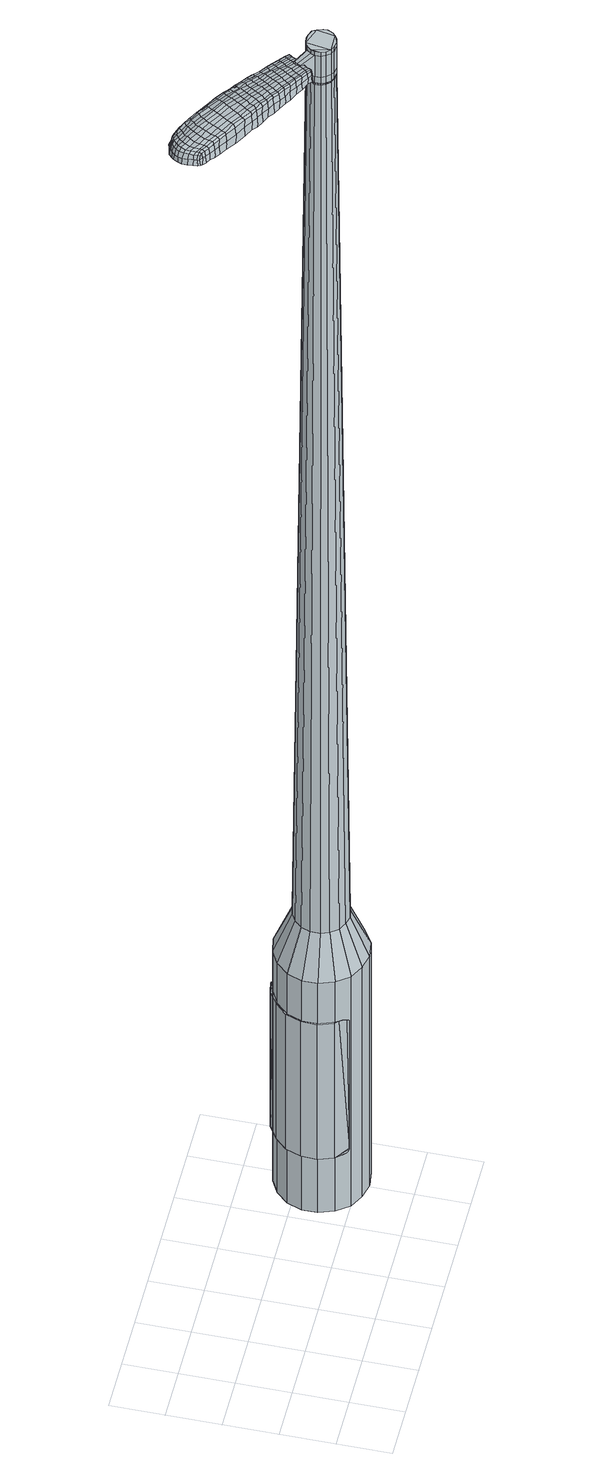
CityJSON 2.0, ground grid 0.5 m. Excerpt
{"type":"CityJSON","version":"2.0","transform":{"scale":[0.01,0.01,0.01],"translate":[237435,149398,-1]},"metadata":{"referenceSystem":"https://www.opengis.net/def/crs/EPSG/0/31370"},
"CityObjects":{
"object1":{"type":"GenericCityObject","attributes":{"cluster":999,"mean_distance_to_centroid":0.201,"new_centroid_x":237437.55,"new_centroid_y":149398.83,"mean_distance_to_camera":10.78,"H1":9.85,"H2":9.8,"Z_final":111.28,"cluster2":-1,"proj_x":237441.45,"proj_y":149392.26,"id_line":43759,"bearing_l":239.28,"distance":7.64,"orientation":"right","G_obj":149.28},"geometry":[{"type":"MultiSurface","lod":"2","boundaries":[[[0,1,2,3]],[[1,4,5,2]],[[4,6,7,5]],[[6,8,9,7]],[[8,10,11,9]],[[10,12,13,11]],[[12,14,15,13]],[[14,16,17,15]],[[16,18,19,17]],[[18,20,21,19]],[[20,22,23,21]],[[22,24,25,23]],[[24,26,27,25]],[[26,28,29,27]],[[28,30,31,29]],[[30,32,33,31]],[[32,34,35,33]],[[34,0,3,35]],[[36,37,38,39]],[[38,40,41,42]],[[41,43,42]],[[42,44,45,46]],[[45,47,46]],[[46,48,49,50]],[[49,51,50]],[[42,46,50,38]],[[50,52,39,38]],[[53,36,39]],[[2,5,7,35]],[[7,9,11,15]],[[11,13,15]],[[15,17,19,23]],[[19,21,23]],[[23,25,27,31]],[[27,29,31]],[[15,23,31,7]],[[31,33,35,7]],[[3,2,35]],[[1,0,54,55]],[[0,34,56,54]],[[34,32,57,56]],[[32,30,58,57]],[[30,28,59,58]],[[28,26,60,59]],[[26,24,61,60]],[[24,22,62,61]],[[22,20,63,62]],[[20,18,64,63]],[[18,16,65,64]],[[16,14,66,65]],[[14,12,67,66]],[[12,10,68,67]],[[10,8,69,68]],[[8,6,70,69]],[[6,4,71,70]],[[4,1,55,71]],[[55,54,72,73]],[[54,56,74,72]],[[56,57,75,74]],[[57,58,76,75]],[[58,59,77,76]],[[59,60,78,77]],[[60,61,79,78]],[[61,62,80,79]],[[62,63,81,80]],[[63,64,82,81]],[[64,65,83,82]],[[65,66,84,83]],[[66,67,85,84]],[[67,68,86,85]],[[68,69,87,86]],[[69,70,88,87]],[[70,71,89,88]],[[71,55,73,89]],[[90,91,92,93]],[[94,95,91,90]],[[96,97,95,94]],[[98,99,97,96]],[[100,101,99,98]],[[78,102,101,100]],[[79,103,102,78]],[[80,104,103,79]],[[81,105,104,80]],[[106,107,105,81]],[[108,109,107,106]],[[110,111,109,108]],[[85,112,111,110]],[[113,114,112,85]],[[115,116,114,113]],[[117,118,116,115]],[[119,120,118,117]],[[93,92,120,119]],[[121,122,123,124]],[[125,121,124,126]],[[127,125,126,128]],[[129,127,128,130]],[[131,129,130,132]],[[133,131,132,134]],[[135,133,134,136]],[[137,135,136,138]],[[139,137,138,140]],[[141,139,140,142]],[[143,141,142,144]],[[145,143,144,146]],[[147,145,146,148]],[[149,147,148,150]],[[151,149,150,152]],[[153,151,152,154]],[[73,72,90,93]],[[72,74,94,90]],[[74,75,96,94]],[[75,76,98,96]],[[76,77,100,98]],[[77,78,100]],[[82,106,81]],[[82,83,108,106]],[[83,84,110,108]],[[84,85,110]],[[86,113,85]],[[86,87,115,113]],[[87,88,117,115]],[[88,89,119,117]],[[89,73,93,119]],[[155,156,92,91]],[[156,157,120,92]],[[157,158,118,120]],[[158,159,116,118]],[[159,160,114,116]],[[160,112,114]],[[161,111,112]],[[161,162,109,111]],[[162,163,107,109]],[[163,105,107]],[[164,101,102]],[[164,165,99,101]],[[165,166,97,99]],[[166,167,95,97]],[[167,155,91,95]],[[39,52,153,168]],[[156,155,169,154]],[[53,39,168,122]],[[155,167,123,169]],[[36,53,122,121]],[[167,166,124,123]],[[37,36,121,125]],[[166,165,126,124]],[[38,37,125,127]],[[165,164,128,126]],[[40,38,127,129]],[[164,102,130,128]],[[41,40,129,131]],[[102,103,132,130]],[[43,41,131,133]],[[103,104,134,132]],[[42,43,133,135]],[[104,105,136,134]],[[44,42,135,137]],[[105,163,138,136]],[[45,44,137,139]],[[163,162,140,138]],[[47,45,139,141]],[[162,161,142,140]],[[46,47,141,143]],[[161,112,144,142]],[[48,46,143,145]],[[112,160,146,144]],[[49,48,145,147]],[[160,159,148,146]],[[51,49,147,149]],[[159,158,150,148]],[[50,51,149,151]],[[158,157,152,150]],[[52,50,151,153]],[[157,156,154,152]],[[153,154,170,171]],[[154,169,172,170]],[[169,123,173,172]],[[123,122,174,173]],[[122,168,175,174]],[[168,153,171,175]],[[176,177,178,179]],[[180,176,179,181]],[[176,180,182,183]],[[177,176,183,184]],[[185,186,187,188]],[[189,185,188,190]],[[185,189,191,192]],[[186,185,192,193]],[[194,195,196,197]],[[198,194,197,199]],[[194,198,200,201]],[[195,194,201,202]],[[203,204,205,206]],[[207,203,206,208]],[[203,207,209,210]],[[204,203,210,211]],[[212,213,214,215]],[[216,212,215,217]],[[212,216,218,219]],[[213,212,219,220]],[[221,222,223,224]],[[225,221,224,226]],[[221,225,227,228]],[[222,221,228,229]],[[230,231,232,233]],[[222,230,233,223]],[[230,222,229,234]],[[231,230,234,235]],[[236,237,238,239]],[[231,236,239,232]],[[236,231,235,240]],[[237,236,240,241]],[[242,180,181,243]],[[237,242,243,238]],[[242,237,241,244]],[[180,242,244,182]],[[245,246,247,248]],[[249,245,248,250]],[[245,249,251,252]],[[246,245,252,253]],[[254,255,256,257]],[[246,254,257,247]],[[254,246,253,258]],[[255,254,258,259]],[[260,261,262,263]],[[255,260,263,256]],[[260,255,259,264]],[[261,260,264,265]],[[266,267,268,269]],[[261,266,269,262]],[[266,261,265,270]],[[267,266,270,271]],[[272,177,184,273]],[[267,272,273,268]],[[272,267,271,274]],[[177,272,274,178]],[[275,276,277,278]],[[279,275,278,280]],[[275,279,281,282]],[[276,275,282,283]],[[284,285,286,287]],[[276,284,287,277]],[[284,276,283,288]],[[285,284,288,289]],[[290,291,292,293]],[[285,290,293,286]],[[290,285,289,294]],[[291,290,294,295]],[[296,189,190,297]],[[291,296,297,292]],[[296,291,295,298]],[[189,296,298,191]],[[299,300,301,302]],[[303,299,302,304]],[[299,303,305,306]],[[300,299,306,307]],[[308,309,310,311]],[[300,308,311,301]],[[308,300,307,312]],[[309,308,312,313]],[[314,315,316,317]],[[309,314,317,310]],[[314,309,313,318]],[[315,314,318,319]],[[320,321,322,323]],[[315,320,323,316]],[[320,315,319,324]],[[321,320,324,325]],[[326,186,193,327]],[[321,326,327,322]],[[326,321,325,328]],[[186,326,328,187]],[[329,215,214,330]],[[331,329,330,332]],[[329,331,333,334]],[[215,329,334,217]],[[335,331,332,336]],[[337,335,336,338]],[[335,337,339,340]],[[331,335,340,333]],[[341,337,338,342]],[[343,341,342,344]],[[341,343,345,346]],[[337,341,346,339]],[[347,343,344,348]],[[349,347,348,350]],[[347,349,351,352]],[[343,347,352,345]],[[353,349,350,354]],[[204,353,354,205]],[[353,204,211,355]],[[349,353,355,351]],[[356,357,202,201]],[[358,356,201,200]],[[356,358,359,360]],[[357,356,360,361]],[[362,363,361,360]],[[364,362,360,359]],[[362,364,365,366]],[[363,362,366,367]],[[368,369,367,366]],[[370,368,366,365]],[[368,370,371,372]],[[369,368,372,373]],[[374,375,373,372]],[[376,374,372,371]],[[374,376,209,207]],[[375,374,207,208]],[[377,378,379,380]],[[279,377,380,281]],[[377,279,280,381]],[[378,377,381,382]],[[383,198,199,384]],[[378,383,384,379]],[[383,378,382,385]],[[198,383,385,200]],[[386,387,388,389]],[[225,386,389,227]],[[386,225,226,390]],[[387,386,390,391]],[[392,393,394,395]],[[387,392,395,388]],[[392,387,391,396]],[[393,392,396,397]],[[398,195,202,399]],[[393,398,399,394]],[[398,393,397,400]],[[195,398,400,196]],[[401,402,403,404]],[[183,401,404,184]],[[401,183,182,405]],[[402,401,405,406]],[[407,408,409,410]],[[402,407,410,403]],[[407,402,406,411]],[[408,407,411,412]],[[413,206,205,414]],[[408,413,414,409]],[[413,408,412,415]],[[206,413,415,208]],[[416,417,418,419]],[[188,416,419,190]],[[416,188,187,420]],[[417,416,420,421]],[[422,210,209,423]],[[417,422,423,418]],[[422,417,421,424]],[[210,422,424,211]],[[425,426,427,428]],[[303,425,428,305]],[[425,303,304,429]],[[426,425,429,430]],[[431,216,217,432]],[[426,431,432,427]],[[431,426,430,433]],[[216,431,433,218]],[[434,435,436,437]],[[249,434,437,251]],[[434,249,250,438]],[[435,434,438,439]],[[440,441,442,443]],[[435,440,443,436]],[[440,435,439,444]],[[441,440,444,445]],[[446,213,220,447]],[[441,446,447,442]],[[446,441,445,448]],[[213,446,448,214]],[[449,450,439,438]],[[248,449,438,250]],[[449,248,247,451]],[[450,449,451,452]],[[453,454,445,444]],[[450,453,444,439]],[[453,450,452,455]],[[454,453,455,456]],[[457,330,214,448]],[[454,457,448,445]],[[457,454,456,458]],[[330,457,458,332]],[[459,460,461,462]],[[306,459,462,307]],[[459,306,305,428]],[[460,459,428,427]],[[463,334,333,464]],[[460,463,464,461]],[[463,460,427,432]],[[334,463,432,217]],[[465,466,452,451]],[[257,465,451,247]],[[465,257,256,467]],[[466,465,467,468]],[[469,470,456,455]],[[466,469,455,452]],[[469,466,468,471]],[[470,469,471,472]],[[473,336,332,458]],[[470,473,458,456]],[[473,470,472,474]],[[336,473,474,338]],[[475,476,477,478]],[[312,475,478,313]],[[475,312,307,462]],[[476,475,462,461]],[[479,340,339,480]],[[476,479,480,477]],[[479,476,461,464]],[[340,479,464,333]],[[481,482,468,467]],[[263,481,467,256]],[[481,263,262,483]],[[482,481,483,484]],[[485,486,472,471]],[[482,485,471,468]],[[485,482,484,487]],[[486,485,487,488]],[[489,342,338,474]],[[486,489,474,472]],[[489,486,488,490]],[[342,489,490,344]],[[491,492,493,494]],[[318,491,494,319]],[[491,318,313,478]],[[492,491,478,477]],[[495,346,345,496]],[[492,495,496,493]],[[495,492,477,480]],[[346,495,480,339]],[[497,498,484,483]],[[269,497,483,262]],[[497,269,268,499]],[[498,497,499,500]],[[501,502,488,487]],[[498,501,487,484]],[[501,498,500,503]],[[502,501,503,504]],[[505,348,344,490]],[[502,505,490,488]],[[505,502,504,506]],[[348,505,506,350]],[[507,508,509,510]],[[324,507,510,325]],[[507,324,319,494]],[[508,507,494,493]],[[511,352,351,512]],[[508,511,512,509]],[[511,508,493,496]],[[352,511,496,345]],[[513,514,500,499]],[[273,513,499,268]],[[513,273,184,404]],[[514,513,404,403]],[[515,516,504,503]],[[514,515,503,500]],[[515,514,403,410]],[[516,515,410,409]],[[517,354,350,506]],[[516,517,506,504]],[[517,516,409,414]],[[354,517,414,205]],[[518,519,421,420]],[[328,518,420,187]],[[518,328,325,510]],[[519,518,510,509]],[[520,355,211,424]],[[519,520,424,421]],[[520,519,509,512]],[[355,520,512,351]],[[521,522,382,381]],[[278,521,381,280]],[[521,278,277,523]],[[522,521,523,524]],[[525,358,200,385]],[[522,525,385,382]],[[525,522,524,526]],[[358,525,526,359]],[[527,528,529,530]],[[228,527,530,229]],[[527,228,227,389]],[[528,527,389,388]],[[531,532,533,534]],[[528,531,534,529]],[[531,528,388,395]],[[532,531,395,394]],[[535,357,361,536]],[[532,535,536,533]],[[535,532,394,399]],[[357,535,399,202]],[[537,538,524,523]],[[287,537,523,277]],[[537,287,286,539]],[[538,537,539,540]],[[541,364,359,526]],[[538,541,526,524]],[[541,538,540,542]],[[364,541,542,365]],[[543,544,545,546]],[[234,543,546,235]],[[543,234,229,530]],[[544,543,530,529]],[[547,548,549,550]],[[544,547,550,545]],[[547,544,529,534]],[[548,547,534,533]],[[551,363,367,552]],[[548,551,552,549]],[[551,548,533,536]],[[363,551,536,361]],[[553,554,540,539]],[[293,553,539,286]],[[553,293,292,555]],[[554,553,555,556]],[[557,370,365,542]],[[554,557,542,540]],[[557,554,556,558]],[[370,557,558,371]],[[559,560,561,562]],[[240,559,562,241]],[[559,240,235,546]],[[560,559,546,545]],[[563,564,565,566]],[[560,563,566,561]],[[563,560,545,550]],[[564,563,550,549]],[[567,369,373,568]],[[564,567,568,565]],[[567,564,549,552]],[[369,567,552,367]],[[569,570,556,555]],[[297,569,555,292]],[[569,297,190,419]],[[570,569,419,418]],[[571,376,371,558]],[[570,571,558,556]],[[571,570,418,423]],[[376,571,423,209]],[[572,573,406,405]],[[244,572,405,182]],[[572,244,241,562]],[[573,572,562,561]],[[574,575,412,411]],[[573,574,411,406]],[[574,573,561,566]],[[575,574,566,565]],[[576,375,208,415]],[[575,576,415,412]],[[576,575,565,568]],[[375,576,568,373]],[[577,578,579,580]],[[580,579,581,582]],[[583,581,579,584]],[[584,579,578,585]],[[586,587,588,589]],[[589,588,590,591]],[[592,590,588,593]],[[593,588,587,594]],[[595,596,597,598]],[[598,597,599,600]],[[601,599,597,602]],[[602,597,596,603]],[[604,605,606,607]],[[607,606,608,609]],[[610,608,606,611]],[[611,606,605,612]],[[613,614,615,616]],[[616,615,617,618]],[[619,617,615,620]],[[620,615,614,621]],[[622,623,624,625]],[[625,624,626,627]],[[628,626,624,629]],[[629,624,623,630]],[[631,632,633,634]],[[634,633,623,622]],[[630,623,633,635]],[[635,633,632,636]],[[637,638,639,640]],[[640,639,632,631]],[[636,632,639,641]],[[641,639,638,642]],[[582,581,643,644]],[[644,643,638,637]],[[642,638,643,645]],[[645,643,581,583]],[[646,647,648,649]],[[649,648,650,651]],[[652,650,648,653]],[[653,648,647,654]],[[655,656,657,658]],[[658,657,647,646]],[[654,647,657,659]],[[659,657,656,660]],[[661,662,663,664]],[[664,663,656,655]],[[660,656,663,665]],[[665,663,662,666]],[[667,668,669,670]],[[670,669,662,661]],[[666,662,669,671]],[[671,669,668,672]],[[585,578,673,674]],[[674,673,668,667]],[[672,668,673,675]],[[675,673,578,577]],[[676,677,678,679]],[[679,678,680,681]],[[682,680,678,683]],[[683,678,677,684]],[[685,686,687,688]],[[688,687,677,676]],[[684,677,687,689]],[[689,687,686,690]],[[691,692,693,694]],[[694,693,686,685]],[[690,686,693,695]],[[695,693,692,696]],[[591,590,697,698]],[[698,697,692,691]],[[696,692,697,699]],[[699,697,590,592]],[[700,701,702,703]],[[703,702,704,705]],[[706,704,702,707]],[[707,702,701,708]],[[709,710,711,712]],[[712,711,701,700]],[[708,701,711,713]],[[713,711,710,714]],[[715,716,717,718]],[[718,717,710,709]],[[714,710,717,719]],[[719,717,716,720]],[[721,722,723,724]],[[724,723,716,715]],[[720,716,723,725]],[[725,723,722,726]],[[594,587,727,728]],[[728,727,722,721]],[[726,722,727,729]],[[729,727,587,586]],[[613,616,730,731]],[[731,730,732,733]],[[734,732,730,174]],[[174,730,616,618]],[[733,732,735,736]],[[736,735,737,738]],[[739,737,735,740]],[[740,735,732,734]],[[738,737,741,742]],[[742,741,743,744]],[[745,743,741,746]],[[746,741,737,739]],[[744,743,747,748]],[[748,747,749,750]],[[751,749,747,752]],[[752,747,743,745]],[[750,749,753,754]],[[754,753,605,604]],[[612,605,753,755]],[[755,753,749,751]],[[603,756,757,602]],[[602,757,758,601]],[[759,758,757,760]],[[760,757,756,761]],[[761,762,763,760]],[[760,763,764,759]],[[765,764,763,766]],[[766,763,762,767]],[[767,768,769,766]],[[766,769,770,765]],[[771,770,769,772]],[[772,769,768,773]],[[773,774,775,772]],[[772,775,776,771]],[[610,776,775,608]],[[608,775,774,609]],[[777,778,779,780]],[[780,779,680,682]],[[681,680,779,781]],[[781,779,778,782]],[[600,599,783,784]],[[784,783,778,777]],[[782,778,783,785]],[[785,783,599,601]],[[786,787,788,789]],[[789,788,626,628]],[[627,626,788,790]],[[790,788,787,791]],[[792,793,794,795]],[[795,794,787,786]],[[791,787,794,796]],[[796,794,793,797]],[[603,596,798,799]],[[799,798,793,792]],[[797,793,798,800]],[[800,798,596,595]],[[801,802,803,804]],[[804,803,584,585]],[[583,584,803,805]],[[805,803,802,806]],[[807,808,809,810]],[[810,809,802,801]],[[806,802,809,811]],[[811,809,808,812]],[[604,607,813,814]],[[814,813,808,807]],[[812,808,813,815]],[[815,813,607,609]],[[816,817,818,819]],[[819,818,589,591]],[[586,589,818,820]],[[820,818,817,821]],[[610,611,822,823]],[[823,822,817,816]],[[821,817,822,824]],[[824,822,611,612]],[[825,826,827,828]],[[828,827,704,706]],[[705,704,827,829]],[[829,827,826,830]],[[618,617,831,832]],[[832,831,826,825]],[[830,826,831,833]],[[833,831,617,619]],[[834,835,836,837]],[[837,836,650,652]],[[651,650,836,838]],[[838,836,835,839]],[[840,841,842,843]],[[843,842,835,834]],[[839,835,842,844]],[[844,842,841,845]],[[621,614,846,847]],[[847,846,841,840]],[[845,841,846,848]],[[848,846,614,613]],[[839,849,850,838]],[[838,850,649,651]],[[646,649,850,851]],[[851,850,849,852]],[[845,853,854,844]],[[844,854,849,839]],[[852,849,854,855]],[[855,854,853,856]],[[613,731,171,848]],[[848,171,853,845]],[[856,853,171,857]],[[857,171,731,733]],[[858,859,860,861]],[[861,860,707,708]],[[706,707,860,828]],[[828,860,859,825]],[[734,174,862,863]],[[863,862,859,858]],[[825,859,862,832]],[[832,862,174,618]],[[852,864,865,851]],[[851,865,658,646]],[[655,658,865,866]],[[865,864,866]],[[856,867,868,855]],[[855,868,864,852]],[[866,864,868,869]],[[869,868,867,870]],[[733,736,871,857]],[[857,871,867,856]],[[870,867,871,872]],[[872,871,736,738]],[[873,874,875,876]],[[876,875,713,714]],[[708,713,875,861]],[[861,875,874,858]],[[739,740,877,878]],[[878,877,874,873]],[[858,874,877,863]],[[863,877,740,734]],[[866,879,664,655]],[[661,664,879,880]],[[870,881,882,869]],[[869,882,879,866]],[[880,879,882,883]],[[883,882,881,884]],[[738,742,885,872]],[[872,885,881,870]],[[884,881,885,886]],[[886,885,742,744]],[[887,888,889,890]],[[890,889,719,720]],[[714,719,889,876]],[[876,889,888,873]],[[745,746,891,892]],[[892,891,888,887]],[[873,888,891,878]],[[878,891,746,739]],[[893,894,880]],[[880,894,670,661]],[[667,670,894,895]],[[895,894,893,896]],[[884,897,898,883]],[[883,898,893,880]],[[896,893,898,899]],[[899,898,897,900]],[[744,748,901,886]],[[886,901,897,884]],[[900,897,901,902]],[[902,901,748,750]],[[903,904,905,906]],[[906,905,725,726]],[[720,725,905,890]],[[890,905,904,887]],[[751,752,907,908]],[[908,907,904,903]],[[887,904,907,892]],[[892,907,752,745]],[[896,909,910,895]],[[895,910,674,667]],[[585,674,910,804]],[[804,910,909,801]],[[900,911,912,899]],[[899,912,909,896]],[[801,909,912,810]],[[810,912,911,807]],[[750,754,913,902]],[[902,913,911,900]],[[807,911,913,814]],[[814,913,754,604]],[[821,914,915,820]],[[820,915,729,586]],[[726,729,915,906]],[[906,915,914,903]],[[612,755,916,824]],[[824,916,914,821]],[[903,914,916,908]],[[908,916,755,751]],[[782,917,918,781]],[[781,918,679,681]],[[676,679,918,919]],[[919,918,917,920]],[[601,758,921,785]],[[785,921,917,782]],[[920,917,921,922]],[[922,921,758,759]],[[923,924,925,926]],[[926,925,629,630]],[[628,629,925,789]],[[789,925,924,786]],[[927,928,929,930]],[[930,929,924,923]],[[786,924,929,795]],[[795,929,928,792]],[[761,756,931,932]],[[932,931,928,927]],[[792,928,931,799]],[[799,931,756,603]],[[920,933,934,919]],[[919,934,688,676]],[[685,688,934,935]],[[935,934,933,936]],[[759,764,937,922]],[[922,937,933,920]],[[936,933,937,938]],[[938,937,764,765]],[[939,940,941,942]],[[942,941,635,636]],[[630,635,941,926]],[[926,941,940,923]],[[943,944,945,946]],[[946,945,940,939]],[[923,940,945,930]],[[930,945,944,927]],[[767,762,947,948]],[[948,947,944,943]],[[927,944,947,932]],[[932,947,762,761]],[[936,949,950,935]],[[935,950,694,685]],[[691,694,950,951]],[[951,950,949,952]],[[765,770,953,938]],[[938,953,949,936]],[[952,949,953,954]],[[954,953,770,771]],[[955,956,957,958]],[[958,957,641,642]],[[636,641,957,942]],[[942,957,956,939]],[[959,960,961,962]],[[962,961,956,955]],[[939,956,961,946]],[[946,961,960,943]],[[773,768,963,964]],[[964,963,960,959]],[[943,960,963,948]],[[948,963,768,767]],[[952,965,966,951]],[[951,966,698,691]],[[591,698,966,819]],[[819,966,965,816]],[[771,776,967,954]],[[954,967,965,952]],[[816,965,967,823]],[[823,967,776,610]],[[806,968,969,805]],[[805,969,645,583]],[[642,645,969,958]],[[958,969,968,955]],[[812,970,971,811]],[[811,971,968,806]],[[955,968,971,962]],[[962,971,970,959]],[[609,774,972,815]],[[815,972,970,812]],[[959,970,972,964]],[[964,972,774,773]],[[577,580,179,178]],[[580,582,181,179]],[[592,593,192,191]],[[593,594,193,192]],[[595,598,197,196]],[[598,600,199,197]],[[619,620,219,218]],[[620,621,220,219]],[[622,625,224,223]],[[625,627,226,224]],[[631,634,233,232]],[[634,622,223,233]],[[637,640,239,238]],[[640,631,232,239]],[[582,644,243,181]],[[644,637,238,243]],[[652,653,252,251]],[[653,654,253,252]],[[654,659,258,253]],[[659,660,259,258]],[[660,665,264,259]],[[665,666,265,264]],[[666,671,270,265]],[[671,672,271,270]],[[672,675,274,271]],[[675,577,178,274]],[[682,683,282,281]],[[683,684,283,282]],[[684,689,288,283]],[[689,690,289,288]],[[690,695,294,289]],[[695,696,295,294]],[[696,699,298,295]],[[699,592,191,298]],[[700,703,302,301]],[[703,705,304,302]],[[709,712,311,310]],[[712,700,301,311]],[[715,718,317,316]],[[718,709,310,317]],[[721,724,323,322]],[[724,715,316,323]],[[594,728,327,193]],[[728,721,322,327]],[[777,780,380,379]],[[780,682,281,380]],[[600,784,384,199]],[[784,777,379,384]],[[627,790,390,226]],[[790,791,391,390]],[[791,796,396,391]],[[796,797,397,396]],[[797,800,400,397]],[[800,595,196,400]],[[705,829,429,304]],[[829,830,430,429]],[[830,833,433,430]],[[833,619,218,433]],[[834,837,437,436]],[[837,652,251,437]],[[840,843,443,442]],[[843,834,436,443]],[[621,847,447,220]],[[847,840,442,447]],[[973,974,975,976]],[[977,978,976,975]],[[979,980,981,982]],[[983,984,985,986]],[[974,987,988,975]],[[989,977,975,988]],[[990,979,982,991]],[[992,993,984,983]],[[987,994,995,988]],[[995,996,989,988]],[[997,990,991,998]],[[999,993,992,1000]],[[994,1001,1002,995]],[[1002,1003,996,995]],[[1004,997,998,1005]],[[1006,999,1000,1007]],[[1008,1009,1010,1011]],[[1012,1013,1009,1008]],[[1012,1014,1015,1013]],[[1014,1016,1017,1015]],[[1018,1019,1020,1021]],[[1022,1023,1019,1018]],[[1024,1025,1023,1022]],[[1026,1027,1025,1024]],[[1021,1010,1009,1018]],[[1018,1009,1013,1022]],[[1013,1015,1024,1022]],[[1015,1017,1026,1024]],[[982,981,978,977]],[[991,982,977,989]],[[996,998,991,989]],[[1003,1005,998,996]],[[983,986,980,979]],[[992,983,979,990]],[[1000,992,990,997]],[[1007,1000,997,1004]],[[984,1008,1011,985]],[[993,1012,1008,984]],[[1014,1012,993,999]],[[1016,1014,999,1006]],[[1028,1029,1030,1031]],[[1030,1032,1033,1034]],[[1030,1034,1035,1036]],[[1030,1036,1031]],[[1037,1028,1031,1038]],[[1039,1038,1031,1040]],[[1041,1040,1031]],[[1042,1030,1029,1043]],[[1044,1042,1043,1045]],[[1046,1044,1045,1047]],[[1048,1046,1047,1049]],[[1050,1048,1049,1051]],[[1051,1052,1053,1054]],[[1051,1054,1055,1056]],[[1051,1056,1057,1058]],[[1057,1059,1060,1061]],[[1057,1061,1062,1063]],[[1057,1063,1058]],[[1051,1058,1050]],[[1064,1065,1029,1028]],[[1066,1067,1032,1030]],[[1068,1069,1041,1031]],[[1065,1070,1043,1029]],[[1071,1066,1030,1042]],[[1070,1072,1045,1043]],[[1073,1071,1042,1044]],[[1072,1074,1047,1045]],[[1075,1073,1044,1046]],[[1074,1076,1049,1047]],[[1077,1075,1046,1048]],[[1076,1078,1051,1049]],[[1079,1077,1048,1050]],[[1078,1080,1052,1051]],[[1081,1082,1059,1057]],[[1083,1079,1050,1058]],[[1053,1052,1080,1084]],[[1054,1053,1084,1085]],[[1055,1054,1085,1086]],[[1056,1055,1086,1087]],[[1057,1056,1087,1081]],[[1088,1064,1028,1037]],[[1089,1088,1037,1038]],[[1090,1089,1038,1039]],[[1091,1090,1039,1040]],[[1069,1091,1040,1041]],[[1033,1032,1067,1092]],[[1060,1059,1082,1093]],[[1034,1033,1092,1094]],[[1035,1034,1094,1095]],[[1036,1035,1095,1096]],[[1031,1036,1096,1068]],[[1061,1060,1093,1097]],[[1062,1061,1097,1098]],[[1063,1062,1098,1099]],[[1058,1063,1099,1083]]]}]}
},
"vertices":[
[216,104,384],[226,115,384],[226,115,96],[216,104,96],[239,122,384],[239,122,96],[253,125,384],[253,125,96],[268,122,384],[268,122,96],[280,114,384],[280,114,96],[290,103,384],[290,103,96],[294,89,384],[294,89,96],[294,74,384],[294,74,96],[289,61,384],[289,61,96],[280,50,384],[280,50,96],[267,42,384],[267,42,96],[252,40,384],[252,40,96],[238,43,384],[238,43,96],[225,50,384],[225,50,96],[216,62,384],[216,62,96],[211,76,384],[211,76,96],[211,90,384],[211,90,96],[239,80,1524],[241,76,1524],[244,72,1524],[241,89,1524],[248,70,1524],[253,69,1524],[261,72,1524],[257,70,1524],[264,75,1524],[266,80,1524],[264,89,1524],[266,84,1524],[262,93,1524],[257,95,1524],[248,95,1524],[253,96,1524],[244,93,1524],[239,85,1524],[231,95,429],[237,102,429],[228,87,429],[228,78,429],[231,70,429],[236,63,429],[244,59,429],[252,57,429],[261,59,429],[269,63,429],[274,69,429],[277,78,429],[278,86,429],[275,95,429],[269,101,429],[262,106,429],[253,108,429],[244,106,429],[241,89,1483],[244,93,1483],[239,85,1483],[239,80,1483],[241,76,1483],[244,72,1483],[248,70,1483],[253,69,1483],[257,70,1483],[261,72,1483],[264,75,1483],[266,80,1483],[266,84,1483],[264,89,1483],[262,93,1483],[257,95,1483],[253,96,1483],[248,95,1483],[242,89,1483],[242,89,1485],[245,92,1485],[245,92,1483],[240,85,1483],[240,85,1485],[240,80,1483],[240,80,1485],[242,76,1483],[242,76,1485],[244,73,1483],[244,73,1485],[248,70,1485],[253,69,1485],[257,70,1485],[261,72,1485],[264,76,1483],[264,76,1485],[265,80,1483],[265,80,1485],[265,84,1483],[265,84,1485],[264,89,1485],[261,92,1483],[261,92,1485],[257,94,1483],[257,94,1485],[253,95,1483],[253,95,1485],[248,94,1483],[248,94,1485],[239,80,1519],[239,85,1519],[239,85,1493],[239,80,1493],[241,76,1519],[241,76,1493],[244,72,1519],[244,72,1493],[248,70,1519],[248,70,1493],[253,69,1519],[253,69,1493],[257,70,1519],[257,70,1493],[261,72,1519],[261,72,1493],[264,75,1519],[264,75,1493],[266,80,1519],[266,80,1493],[266,84,1519],[266,84,1493],[264,89,1519],[264,89,1493],[262,93,1519],[262,93,1493],[257,95,1519],[257,95,1493],[253,96,1519],[253,96,1493],[248,95,1519],[248,95,1493],[244,93,1519],[244,93,1493],[241,89,1485],[244,93,1485],[248,95,1485],[253,96,1485],[257,95,1485],[262,93,1485],[266,84,1485],[266,80,1485],[264,75,1485],[244,72,1485],[241,76,1485],[239,80,1485],[239,85,1485],[241,89,1519],[241,89,1493],[227,102,1513],[227,102,1518],[225,99,1513],[223,96,1513],[223,96,1518],[225,99,1518],[171,153,1519],[177,149,1518],[177,151,1509],[171,155,1510],[164,158,1519],[164,160,1510],[164,156,1526],[171,152,1525],[177,148,1525],[152,120,1519],[158,117,1518],[159,118,1525],[153,121,1525],[144,125,1519],[146,125,1526],[142,124,1510],[150,120,1510],[156,116,1509],[97,173,1519],[99,176,1519],[99,177,1513],[97,173,1513],[96,169,1519],[95,169,1513],[98,168,1524],[99,172,1524],[101,175,1524],[161,135,1530],[167,131,1529],[169,134,1529],[163,138,1530],[153,140,1531],[155,143,1531],[151,136,1530],[159,132,1530],[166,128,1529],[231,94,1512],[232,96,1512],[231,97,1517],[230,95,1517],[229,92,1512],[228,92,1517],[228,92,1506],[230,94,1506],[231,97,1506],[120,182,1519],[123,181,1519],[123,183,1512],[120,184,1512],[117,183,1518],[117,185,1512],[118,182,1522],[119,181,1523],[122,180,1524],[127,179,1519],[132,177,1519],[132,178,1512],[127,181,1512],[127,178,1524],[132,175,1525],[138,174,1519],[144,170,1519],[144,172,1511],[137,176,1511],[137,172,1526],[144,168,1526],[154,164,1519],[154,166,1510],[154,162,1526],[233,112,1513],[226,116,1513],[226,115,1518],[233,111,1517],[237,109,1512],[236,109,1516],[237,110,1506],[232,113,1507],[226,118,1507],[220,121,1514],[214,125,1515],[214,123,1520],[220,119,1519],[220,122,1507],[214,127,1507],[208,129,1515],[202,133,1516],[202,132,1522],[208,127,1521],[208,131,1508],[201,135,1508],[195,137,1517],[189,141,1517],[189,140,1524],[196,136,1523],[195,139,1508],[189,143,1509],[183,146,1518],[183,144,1524],[183,148,1509],[101,152,1519],[103,150,1519],[104,151,1524],[102,153,1523],[99,154,1518],[100,154,1522],[98,153,1512],[99,152,1512],[102,149,1512],[107,147,1519],[112,144,1519],[113,145,1525],[108,148,1524],[106,147,1512],[110,143,1512],[117,141,1519],[124,136,1519],[125,137,1526],[118,141,1526],[115,140,1511],[122,136,1511],[134,130,1519],[135,131,1526],[132,130,1510],[217,86,1513],[210,90,1513],[209,89,1507],[216,86,1507],[222,84,1512],[221,83,1506],[222,85,1516],[218,87,1517],[212,90,1518],[204,93,1514],[197,97,1515],[195,96,1507],[202,93,1507],[205,94,1519],[198,97,1520],[190,100,1515],[184,103,1516],[182,103,1508],[189,99,1508],[192,101,1521],[185,104,1522],[177,107,1517],[171,110,1517],[169,110,1509],[175,106,1508],[179,108,1523],[172,111,1524],[164,114,1518],[162,113,1509],[166,114,1524],[225,98,1519],[226,100,1519],[219,101,1520],[220,104,1520],[217,99,1520],[224,95,1519],[212,105,1522],[214,107,1522],[206,109,1523],[207,111,1523],[204,106,1523],[211,103,1521],[199,113,1524],[201,115,1524],[193,116,1525],[194,119,1525],[191,114,1525],[198,110,1524],[187,120,1526],[188,123,1526],[180,124,1527],[182,127,1527],[178,121,1527],[185,117,1526],[174,128,1528],[175,130,1528],[172,125,1528],[101,171,1527],[103,174,1527],[100,167,1526],[104,164,1527],[105,168,1528],[107,171,1528],[111,165,1529],[113,168,1529],[109,161,1528],[115,157,1530],[117,161,1530],[119,164,1530],[123,157,1531],[125,161,1531],[122,154,1530],[129,149,1531],[131,153,1531],[133,156,1531],[142,146,1531],[144,149,1531],[140,143,1531],[98,156,1518],[97,159,1519],[96,159,1513],[96,155,1513],[99,156,1523],[98,159,1523],[96,164,1519],[95,164,1513],[98,163,1524],[115,183,1518],[112,183,1518],[113,182,1523],[116,182,1523],[115,185,1513],[112,184,1513],[109,182,1519],[105,181,1519],[106,180,1524],[110,181,1523],[108,183,1513],[104,182,1513],[102,179,1519],[103,178,1524],[101,179,1513],[171,150,1528],[170,149,1528],[176,145,1528],[177,146,1527],[164,155,1528],[162,153,1529],[168,146,1529],[166,144,1530],[173,140,1529],[174,142,1528],[161,151,1529],[159,148,1530],[165,141,1530],[171,137,1529],[157,146,1531],[154,122,1528],[155,125,1529],[147,129,1529],[146,127,1528],[160,119,1527],[162,121,1528],[157,128,1529],[149,132,1530],[163,125,1528],[224,84,1512],[225,86,1512],[225,87,1517],[224,85,1517],[223,84,1506],[224,85,1506],[227,88,1512],[226,89,1517],[226,88,1506],[238,107,1512],[237,105,1512],[237,106,1506],[238,108,1506],[237,107,1517],[236,105,1517],[236,103,1512],[235,101,1512],[234,102,1506],[236,104,1506],[235,104,1517],[234,101,1517],[233,99,1512],[233,99,1506],[232,99,1517],[232,110,1519],[231,108,1519],[226,114,1520],[225,112,1520],[230,106,1519],[229,104,1519],[224,110,1520],[223,108,1520],[228,102,1519],[221,106,1520],[219,88,1519],[220,89,1519],[213,93,1520],[212,91,1520],[222,92,1519],[215,96,1520],[220,118,1521],[219,116,1521],[214,122,1522],[213,120,1522],[218,114,1521],[216,112,1521],[211,118,1522],[210,116,1523],[215,110,1522],[209,114,1523],[206,95,1521],[207,96,1521],[200,100,1522],[199,98,1522],[209,99,1521],[202,103,1522],[207,126,1523],[206,125,1523],[201,130,1524],[200,129,1524],[205,122,1523],[204,120,1524],[199,126,1525],[197,124,1525],[202,118,1524],[196,121,1525],[193,102,1523],[194,104,1523],[187,107,1524],[186,105,1524],[196,107,1524],[189,110,1525],[195,134,1525],[194,133,1525],[189,138,1526],[188,137,1526],[193,130,1526],[191,128,1526],[187,134,1527],[185,132,1527],[190,125,1526],[183,129,1527],[180,109,1525],[181,111,1525],[174,114,1526],[173,112,1526],[183,114,1526],[176,117,1527],[183,142,1527],[182,141,1527],[180,138,1527],[179,136,1528],[177,133,1528],[167,116,1527],[168,118,1527],[170,121,1528],[101,155,1525],[101,157,1525],[104,153,1526],[104,155,1526],[100,162,1526],[103,160,1527],[118,181,1525],[115,181,1525],[119,179,1526],[121,179,1525],[112,180,1525],[109,179,1526],[112,176,1527],[116,178,1526],[106,176,1526],[110,174,1527],[108,150,1526],[108,152,1527],[114,146,1527],[114,149,1528],[108,156,1528],[114,153,1529],[126,177,1526],[123,177,1527],[129,174,1528],[131,174,1527],[121,175,1527],[118,173,1528],[124,170,1529],[126,172,1528],[115,171,1528],[121,167,1530],[119,143,1528],[119,145,1529],[126,138,1528],[126,141,1529],[120,149,1529],[128,145,1530],[136,171,1528],[135,170,1528],[142,166,1529],[143,167,1528],[132,169,1529],[130,166,1530],[137,162,1530],[140,164,1530],[127,164,1530],[135,159,1531],[136,133,1529],[137,135,1529],[138,139,1530],[153,161,1528],[152,160,1529],[150,158,1530],[148,155,1530],[146,152,1531],[176,150,1509],[176,148,1518],[170,152,1518],[170,154,1509],[163,156,1519],[163,158,1510],[163,155,1525],[170,150,1525],[176,146,1525],[160,120,1525],[159,119,1518],[152,122,1518],[154,123,1525],[145,126,1519],[146,127,1525],[143,126,1510],[151,122,1509],[157,118,1509],[100,175,1513],[101,175,1519],[99,172,1519],[99,172,1513],[98,168,1519],[98,169,1513],[100,168,1524],[101,171,1524],[102,174,1524],[169,134,1528],[167,132,1528],[161,135,1529],[162,138,1529],[153,140,1529],[155,143,1529],[151,137,1529],[159,132,1529],[165,129,1528],[229,98,1516],[230,98,1512],[229,95,1512],[228,96,1516],[227,93,1512],[226,93,1516],[226,93,1506],[228,96,1506],[229,98,1506],[122,181,1512],[122,179,1519],[119,181,1518],[119,182,1512],[117,181,1518],[117,183,1512],[117,180,1522],[119,179,1523],[122,178,1523],[131,177,1512],[131,175,1519],[126,177,1519],[126,179,1512],[126,176,1524],[131,173,1525],[143,170,1511],[143,168,1519],[137,172,1519],[136,174,1511],[137,171,1525],[143,167,1526],[153,162,1519],[153,164,1510],[153,161,1526],[225,113,1518],[225,115,1513],[231,111,1513],[231,109,1517],[235,108,1512],[234,107,1515],[235,109,1506],[231,112,1506],[225,116,1507],[213,122,1520],[213,123,1514],[219,119,1514],[219,118,1519],[219,121,1507],[213,125,1507],[200,130,1522],[200,132,1516],[207,127,1515],[207,126,1521],[206,129,1508],[200,133,1508],[188,138,1523],[188,140,1517],[194,136,1516],[194,134,1522],[194,138,1508],[188,142,1508],[182,144,1517],[182,142,1524],[182,146,1509],[106,152,1523],[105,152,1519],[102,154,1518],[103,154,1523],[101,155,1518],[102,155,1522],[99,154,1512],[101,153,1512],[103,151,1512],[114,146,1525],[113,145,1519],[109,149,1519],[110,150,1524],[107,148,1512],[112,145,1512],[126,139,1526],[125,138,1519],[118,142,1519],[119,143,1525],[116,142,1511],[123,137,1511],[135,132,1519],[136,133,1526],[133,132,1510],[210,91,1507],[211,91,1513],[218,88,1513],[216,88,1506],[222,86,1512],[221,85,1506],[222,87,1515],[219,89,1517],[212,92,1518],[196,98,1507],[198,98,1514],[204,95,1514],[203,94,1507],[206,96,1519],[199,99,1520],[183,105,1508],[185,105,1516],[191,102,1515],[189,101,1508],[192,102,1521],[186,106,1522],[170,111,1508],[171,112,1517],[178,109,1516],[176,108,1508],[179,109,1522],[173,113,1523],[165,115,1517],[163,115,1509],[167,116,1524],[224,98,1518],[225,100,1518],[218,102,1519],[219,104,1519],[217,99,1519],[212,105,1520],[213,108,1520],[205,109,1521],[207,112,1521],[204,107,1521],[210,103,1520],[199,113,1523],[200,115,1523],[192,117,1524],[194,119,1524],[191,114,1524],[197,110,1523],[186,121,1525],[188,123,1525],[180,124,1526],[181,127,1526],[178,121,1526],[184,118,1525],[173,128,1527],[175,131,1527],[172,125,1527],[104,173,1526],[103,170,1526],[102,167,1525],[105,164,1526],[106,168,1526],[108,171,1526],[113,168,1528],[111,165,1528],[110,161,1527],[116,158,1528],[118,161,1529],[119,164,1529],[125,160,1530],[124,157,1530],[122,154,1529],[130,150,1530],[131,153,1530],[133,156,1530],[144,149,1530],[142,146,1530],[140,143,1530],[98,159,1513],[99,159,1518],[100,157,1518],[99,156,1512],[101,157,1523],[100,159,1523],[98,164,1519],[97,164,1513],[100,163,1523],[114,180,1523],[113,181,1518],[115,181,1518],[116,180,1523],[115,183,1512],[113,182,1512],[107,178,1523],[106,179,1519],[110,180,1519],[111,179,1523],[109,181,1513],[106,180,1513],[103,177,1519],[105,176,1524],[103,178,1513],[175,144,1527],[169,148,1527],[170,149,1527],[176,145,1526],[163,154,1527],[162,153,1528],[172,140,1528],[166,143,1528],[168,146,1528],[174,142,1527],[160,151,1528],[158,148,1529],[164,141,1529],[170,137,1528],[157,145,1529],[148,129,1528],[155,125,1527],[155,124,1527],[147,128,1527],[161,120,1526],[161,122,1527],[157,129,1528],[149,133,1528],[163,125,1527],[223,88,1516],[223,87,1512],[223,86,1512],[223,87,1516],[222,85,1506],[222,87,1506],[225,90,1512],[225,90,1516],[224,90,1506],[235,108,1506],[235,106,1512],[236,107,1512],[236,108,1506],[235,107,1516],[234,106,1516],[232,103,1506],[233,102,1512],[234,104,1512],[234,105,1506],[233,104,1516],[232,102,1516],[231,100,1512],[231,101,1506],[231,100,1516],[230,109,1518],[231,109,1518],[225,113,1519],[225,112,1519],[228,105,1518],[229,107,1518],[223,111,1519],[222,108,1519],[221,106,1519],[213,93,1519],[219,90,1518],[219,89,1518],[213,92,1519],[221,93,1518],[215,96,1519],[218,117,1520],[219,117,1520],[212,121,1521],[216,112,1520],[217,115,1520],[211,118,1521],[209,116,1521],[214,110,1520],[208,114,1521],[200,101,1521],[206,97,1520],[206,96,1520],[199,100,1521],[208,100,1520],[202,103,1521],[206,125,1522],[200,129,1523],[203,120,1522],[205,122,1522],[198,126,1523],[197,124,1524],[202,118,1523],[195,122,1524],[187,108,1523],[193,104,1522],[193,103,1522],[186,107,1523],[195,107,1522],[189,111,1523],[193,133,1524],[194,133,1524],[188,137,1525],[187,137,1525],[191,128,1525],[192,130,1524],[186,134,1525],[184,132,1526],[189,125,1525],[183,129,1526],[174,115,1525],[181,111,1524],[180,110,1524],[173,113,1525],[182,114,1524],[176,118,1525],[181,140,1526],[182,141,1526],[178,136,1527],[180,138,1526],[177,133,1527],[168,118,1526],[167,117,1526],[170,122,1526],[102,158,1524],[103,155,1524],[105,153,1525],[105,156,1525],[102,162,1525],[104,160,1525],[119,178,1525],[116,179,1524],[118,179,1524],[121,178,1525],[113,175,1526],[109,177,1525],[112,178,1524],[116,177,1525],[107,175,1525],[110,173,1526],[109,153,1526],[110,151,1526],[115,147,1526],[114,149,1527],[109,157,1526],[115,153,1527],[129,172,1527],[123,175,1526],[125,176,1526],[131,173,1526],[124,169,1528],[118,173,1527],[121,174,1526],[126,171,1527],[115,170,1527],[121,167,1528],[120,146,1527],[120,144,1527],[127,140,1527],[127,141,1528],[121,150,1528],[128,145,1529],[141,165,1528],[134,169,1527],[136,170,1527],[143,166,1527],[137,161,1529],[130,166,1529],[132,168,1528],[139,163,1528],[127,163,1529],[135,159,1530],[137,135,1528],[137,134,1528],[139,139,1529],[152,159,1528],[153,160,1528],[148,155,1529],[150,157,1529],[146,152,1530],[236,109,1508],[232,103,1508],[205,120,1509],[209,127,1509],[187,132,1510],[191,139,1510],[153,153,1512],[158,161,1512],[173,152,1511],[168,144,1511],[137,162,1513],[126,169,1514],[130,176,1514],[142,170,1513],[229,97,1508],[201,114,1509],[182,125,1510],[148,145,1512],[164,136,1511],[133,154,1513],[121,161,1514],[225,91,1508],[197,107,1509],[178,117,1510],[143,137,1512],[159,128,1511],[117,153,1514],[128,146,1513],[222,85,1508],[193,100,1509],[173,110,1510],[139,129,1512],[154,120,1511],[112,146,1514],[123,138,1513],[114,175,1514],[109,176,1514],[113,182,1514],[118,182,1514],[110,168,1514],[106,170,1514],[105,161,1514],[102,164,1514],[101,153,1514],[98,158,1514],[104,176,1515],[99,175,1515],[100,176,1515],[106,180,1515],[101,173,1515],[99,174,1515],[99,169,1515],[98,173,1515],[97,165,1515],[98,172,1515],[217,59,334],[214,62,334],[214,62,165],[223,51,171],[217,59,165],[219,56,165],[221,53,166],[222,52,167],[223,51,169],[219,56,334],[221,53,333],[222,52,332],[223,51,331],[223,51,328],[209,76,165],[209,76,334],[210,91,165],[210,91,334],[215,105,165],[215,105,334],[225,116,165],[225,116,334],[238,124,165],[238,124,334],[242,124,334],[246,125,334],[249,126,333],[251,126,332],[252,126,331],[252,126,328],[242,124,165],[252,126,171],[252,126,169],[251,126,167],[249,126,166],[246,125,165],[219,60,334],[216,63,334],[216,63,165],[219,60,165],[225,52,171],[225,52,328],[212,76,334],[212,76,165],[213,90,334],[213,90,165],[218,103,334],[218,103,165],[227,114,334],[227,114,165],[239,121,334],[239,121,165],[243,122,334],[253,123,328],[253,123,171],[243,122,165],[246,122,334],[249,123,333],[251,123,332],[252,123,331],[221,58,334],[223,55,333],[224,54,332],[225,53,331],[221,58,165],[252,123,169],[223,55,166],[224,54,167],[225,53,169],[251,123,167],[249,123,166],[246,122,165]
]}
